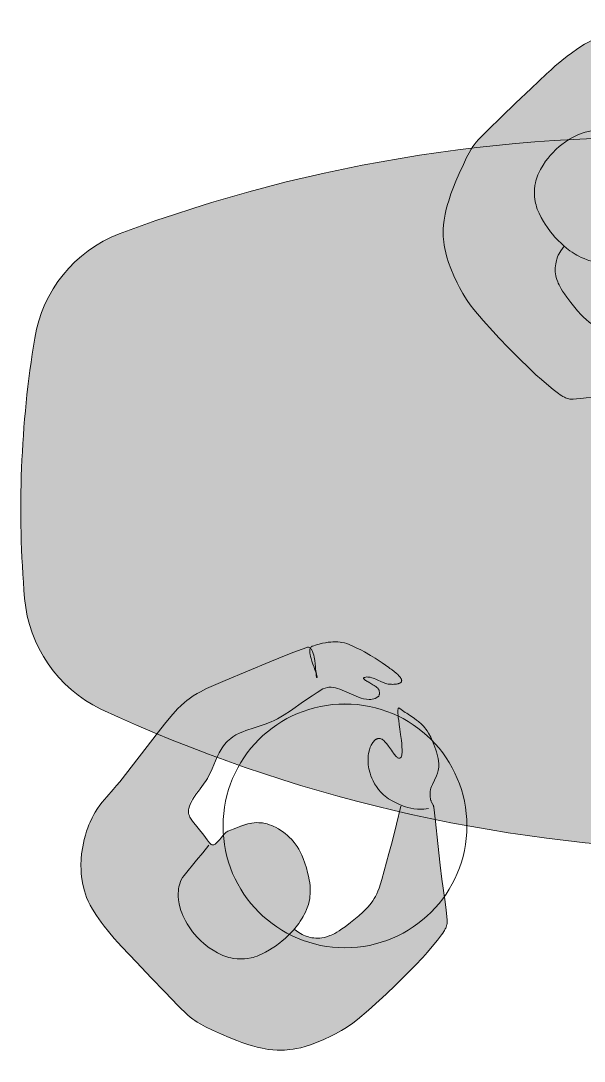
# Model space of a CAD drawing. Header units: millimetres. Extents: x 32078 to 83548, y -4690 to 56252.
# Drawn here: x 65090 to 65922, y 16678 to 18214 of the extents above; entities that cross this region are included whole.
import ezdxf

# ---------------------------------------------------------------- set-up
doc = ezdxf.new("R2010")
doc.units = ezdxf.units.MM
doc.header["$MEASUREMENT"] = 0
for name, color, linetype, lineweight in [('FURN-FREE', 1, 'Continuous', 0), ('PRES-FILL', 7, 'Continuous', 0), ('PRES-PEOP', 42, 'Continuous', 0)]:
    doc.layers.add(name, color=color, linetype=linetype, lineweight=lineweight)

# ---------------------------------------------------------------- blocks, each defined once
blk = doc.blocks.new('*U1351')
at = {"color": 0, "linetype": 'ByBlock', "lineweight": -2}
for points in [[(-142.2, 123.4), (-160.9, 93.7), (-190.5, 112.4), (-171.8, 142)], [(159.5, 81.4), (143.2, 112.3), (174.2, 128.6), (190.5, 97.7)], [(-27.7, -158.9), (7.3, -160.3), (5.9, -195.3), (-29.1, -193.9)]]:
    blk.add_wipeout(points, dxfattribs=at)
blk.add_wipeout([(176.4, 8.3), (176.5, 19.6), (175.8, 30.9), (174.5, 42.1), (172.5, 53.3), (169.7, 64.2), (166.3, 75), (162.2, 85.6), (157.5, 95.8), (152.1, 105.8), (146.1, 115.4), (139.5, 124.6), (132.4, 133.3), (124.7, 141.6), (116.5, 149.4), (107.9, 156.7), (98.8, 163.4), (89.3, 169.5), (79.4, 175.1), (69.2, 179.9), (58.7, 184.2), (48, 187.7), (37.1, 190.6), (26, 192.8), (14.8, 194.3), (3.5, 195.1), (-7.8, 195.2), (-19.1, 194.6), (-30.3, 193.2), (-41.5, 191.2), (-52.4, 188.5), (-63.2, 185.1), (-73.8, 181), (-84, 176.2), (-94, 170.9), (-103.6, 164.9), (-112.8, 158.3), (-121.5, 151.1), (-129.8, 143.5), (-137.6, 135.3), (-144.9, 126.6), (-151.6, 117.5), (-157.7, 108), (-163.3, 98.1), (-168.1, 87.9), (-172.4, 77.5), (-176, 66.7), (-178.8, 55.8), (-181, 44.7), (-182.5, 33.5), (-183.3, 22.2), (-183.4, 10.9), (-182.8, -0.4), (-181.5, -11.6), (-179.4, -22.7), (-176.7, -33.7), (-173.3, -44.5), (-169.2, -55), (-164.4, -65.3), (-159.1, -75.2), (-153.1, -84.8), (-146.5, -94), (-139.3, -102.8), (-131.7, -111.1), (-123.5, -118.9), (-114.8, -126.2), (-105.7, -132.9), (-96.2, -139), (-86.3, -144.5), (-76.1, -149.4), (-65.7, -153.7), (-54.9, -157.2), (-44, -160.1), (-32.9, -162.3), (-21.7, -163.8), (-10.4, -164.6), (0.9, -164.7), (12.2, -164.1), (23.4, -162.7), (34.5, -160.7), (45.5, -157.9), (56.3, -154.5), (66.8, -150.4), (77.1, -145.7), (87, -140.3), (96.6, -134.3), (105.8, -127.8), (114.6, -120.6), (122.9, -112.9), (130.7, -104.7), (138, -96.1), (144.7, -87), (150.8, -77.5), (156.3, -67.6), (161.2, -57.4), (165.4, -46.9), (169, -36.2), (171.9, -25.3), (174.1, -14.2)], dxfattribs=at)
blk.add_circle((-3.5, 15.3), 180, dxfattribs=at)
blk = doc.blocks.new('*U1354')
at = {"layer": 'PRES-FILL', "linetype": 'ByBlock', "lineweight": -2}
h = blk.add_hatch(color=0, dxfattribs=at)
edge = h.paths.add_edge_path(flags=16)
edge.add_spline(control_points=[(-87.1, -291.1), (-88.9, -288.5), (-89.4, -283.3), (-89.5, -277.4)], knot_values=[0, 0, 0, 0, 1, 1, 1, 1], degree=3, periodic=0)
edge.add_spline(control_points=[(-89.5, -277.4), (-94.1, -264.3), (-102.3, -248.1), (-95, -247.6), (-88, -247), (-89.7, -264.1), (-89.5, -277.4)], knot_values=[0, 0, 0, 0, 0.509531, 0.509531, 0.509531, 1, 1, 1, 1], degree=3, periodic=0)
edge.add_spline(control_points=[(-89.5, -277.4), (-87.5, -283), (-86.2, -288.1), (-87.1, -291.1)], knot_values=[0, 0, 0, 0, 1, 1, 1, 1], degree=3, periodic=0)
edge.add_spline(control_points=[(-87.1, -291.1), (-86, -292.7), (-84.3, -293.3), (-82, -292.6), (-63.6, -286.7), (-44.9, -280.7), (-26.4, -274.1), (-4, -266.1), (18.4, -258.1), (40.8, -249.8), (62.1, -241.9), (84, -234.3), (102, -220.3), (117.4, -208.3), (129.9, -193.2), (142.6, -178.6), (163, -155.2), (182.9, -131.3), (203.2, -107.9), (213.2, -96.5), (224.2, -86), (234.3, -74.7), (246.7, -60.8), (254.8, -44.4), (259.7, -25), (268.8, 10.8), (269.4, 46.9), (252.7, 77.9), (241.3, 99.1), (227.3, 117.8), (212, 135.7), (198.2, 151.6), (184.4, 167.6), (170.6, 183.5), (153.9, 202.7), (137.1, 221.9), (119.8, 240.6), (106.8, 254.7), (88.4, 262.4), (71.1, 271.5), (49.3, 282.9), (28.3, 292.7), (3.3, 297.3), (-21.5, 302), (-44.7, 298.6), (-68.4, 290.7), (-91.1, 283.2), (-111.9, 273.8), (-130.5, 259.8), (-157.5, 239.5), (-182.8, 217.5), (-207.6, 194.9), (-226.2, 177.9), (-244, 160), (-260.3, 140.7), (-265.4, 134.8), (-270.1, 127.5), (-269.8, 119.5), (-269, 91.5), (-265, 65.1), (-263.2, 38), (-261.2, 9.3), (-260.2, -19.6), (-257.9, -48.3), (-257.6, -51.7), (-255, -54.6), (-254.2, -58), (-253.4, -61.6), (-253.2, -65.2), (-253.5, -68.8), (-254.4, -82.4), (-267.6, -92.2), (-268.2, -106.7), (-269, -125.4), (-262.5, -142.7), (-255.6, -157.8), (-248.2, -173.7), (-230.6, -189), (-215.1, -195.9), (-194.6, -205.1), (-227.5, -119.8), (-210.4, -122.7), (-200.6, -124.4), (-194.9, -152.8), (-181.9, -153.3), (-179.8, -153.3), (-175.7, -153.3), (-175.6, -151), (-174.7, -121.2), (-175.9, -84.2), (-191.9, -63.8), (-196.2, -58.4), (-202.4, -54.5), (-209.7, -51.7)], knot_values=[0, 0, 0, 0, 0.004098, 0.004098, 0.004098, 0.036354, 0.036354, 0.036354, 0.07573, 0.07573, 0.07573, 0.113201, 0.113201, 0.113201, 0.145266, 0.145266, 0.145266, 0.196552, 0.196552, 0.196552, 0.221625, 0.221625, 0.221625, 0.252365, 0.252365, 0.252365, 0.309173, 0.309173, 0.309173, 0.348127, 0.348127, 0.348127, 0.382965, 0.382965, 0.382965, 0.425054, 0.425054, 0.425054, 0.456865, 0.456865, 0.456865, 0.496842, 0.496842, 0.496842, 0.536467, 0.536467, 0.536467, 0.574696, 0.574696, 0.574696, 0.630228, 0.630228, 0.630228, 0.671879, 0.671879, 0.671879, 0.684675, 0.684675, 0.684675, 0.729775, 0.729775, 0.729775, 0.777357, 0.777357, 0.777357, 0.783126, 0.783126, 0.783126, 0.789055, 0.789055, 0.789055, 0.811446, 0.811446, 0.811446, 0.840448, 0.840448, 0.840448, 0.871083, 0.871083, 0.871083, 0.911485, 0.911485, 0.911485, 0.934486, 0.934486, 0.934486, 0.938181, 0.938181, 0.938181, 0.987094, 0.987094, 0.987094, 1, 1, 1, 1], degree=3, periodic=0)
edge.add_line((-209.7, -51.7), (-194, 0))
edge.add_spline(control_points=[(-194, 0), (-187, 22.7), (-179.6, 45.3), (-171.5, 67.7), (-163, 91.4), (-139.6, 107.6), (-118.7, 121.9), (-107.4, 129.7), (-96.1, 136.5), (-80.5, 136.9), (-68.4, 137.2), (-58.5, 133.8), (-50.1, 127.2)], knot_values=[0, 0, 0, 0, 0.324205, 0.324205, 0.324205, 0.66843, 0.66843, 0.66843, 0.855113, 0.855113, 0.855113, 1, 1, 1, 1], degree=3, periodic=0)
edge.add_line((-50.1, 127.2), (-43.4, 121.9))
edge.add_spline(control_points=[(-43.4, 121.9), (-53, 112), (-61.7, 101.2), (-66.2, 86.4), (-72, 67.4), (-70.6, 51.9), (-65.8, 32.4), (-60.9, 12.4), (-52.4, -3.9), (-40.5, -16.6), (-29.8, -28), (-15.7, -35.9), (4.1, -37.8), (21.4, -39.5), (32.8, -32.6), (46, -27.7), (56.1, -23.9), (64, -4.3), (73.4, -9.4), (78.2, -11.9), (80, -18.4), (83, -23.2), (90.4, -35.2), (104.9, -43.5), (103.9, -59.9), (102.6, -82.9), (81.9, -92.8), (71.8, -109.6), (62.8, -124.7), (56.9, -143.1), (45.7, -155.8), (27.6, -176.6), (-8.7, -176.6), (-33.9, -189.3), (-57.3, -201), (-80, -218.6), (-102.9, -230.2), (-126.4, -242.2), (-170.3, -203.5), (-183.9, -215.1), (-185.4, -216.4), (-186.2, -221.3), (-185.7, -224), (-184, -232.5), (-161.6, -243.7), (-165.3, -244.4), (-170.3, -245.4), (-189.8, -234), (-202.1, -232.4), (-207, -231.8), (-219.2, -228.5), (-217.4, -233.8), (-214.3, -243.7), (-208.3, -250.8), (-201.7, -257.1), (-184.8, -273.2), (-168.6, -289.9), (-141.4, -295.4), (-121.8, -299.2), (-104.3, -296.7), (-90.1, -293.9), (-88.5, -293.6), (-87.5, -292.6), (-87.1, -291.1)], knot_values=[0, 0, 0, 0, 0.044568, 0.044568, 0.044568, 0.101682, 0.101682, 0.101682, 0.159954, 0.159954, 0.159954, 0.212108, 0.212108, 0.212108, 0.25772, 0.25772, 0.25772, 0.292514, 0.292514, 0.292514, 0.310285, 0.310285, 0.310285, 0.355053, 0.355053, 0.355053, 0.417583, 0.417583, 0.417583, 0.47369, 0.47369, 0.47369, 0.564976, 0.564976, 0.564976, 0.649839, 0.649839, 0.649839, 0.736981, 0.736981, 0.736981, 0.746599, 0.746599, 0.746599, 0.777051, 0.777051, 0.777051, 0.817948, 0.817948, 0.817948, 0.83422, 0.83422, 0.83422, 0.863911, 0.863911, 0.863911, 0.939425, 0.939425, 0.939425, 0.993629, 0.993629, 0.993629, 1, 1, 1, 1], degree=3, periodic=0)
at = {"layer": 'PRES-PEOP', "color": 0, "linetype": 'ByBlock', "lineweight": -2, "flags": 128}
for points in [[(-250.1, -46.7), (-246.5, -46.2), (-243, -45.9), (-239.8, -45.9), (-236.8, -46), (-234, -46.3), (-228.6, -47.1), (-224, -48.2), (-219.9, -49.4), (-216.4, -50.7), (-213.3, -51.9), (-207.9, -54.4), (-203.8, -56.5), (-197.9, -59.9), (-191.9, -63.8), (-189.4, -65.6), (-184.9, -69.7), (-180.9, -73.9), (-177.6, -78.3), (-174.8, -82.6), (-172.5, -86.9), (-170.5, -91.1), (-168.9, -95.1), (-167.6, -98.9), (-166.6, -102.5), (-165.2, -109.4), (-164.5, -115.4), (-164.4, -120.5), (-164.6, -125), (-165, -128.8), (-165.6, -132), (-167.2, -137.4), (-168.7, -141.2), (-170.1, -143.9), (-172.6, -147.7), (-175.6, -151), (-175.9, -151.3), (-176.2, -151.6), (-176.5, -151.8), (-176.9, -152), (-177.2, -152.1), (-177.8, -152.4), (-178.3, -152.6), (-178.8, -152.7), (-179.2, -152.8), (-179.9, -153), (-180.5, -153.1), (-180.9, -153.1), (-181.4, -153.2), (-181.7, -153.2), (-181.9, -153.3), (-183, -153.2), (-184, -153.1), (-184.9, -152.7), (-185.8, -152.3), (-186.7, -151.8), (-187.6, -151.2), (-189.2, -149.7), (-190.7, -148.1), (-192.1, -146.4), (-193.4, -144.7), (-195.7, -141.2), (-199.7, -134.9), (-201.1, -132.6), (-202.4, -130.6), (-203.4, -129.1), (-204.3, -127.8), (-205.1, -126.7), (-206.5, -125.2), (-207.5, -124.2), (-208.2, -123.6), (-209.3, -123), (-209.9, -122.8), (-210.4, -122.7), (-211.6, -122.8), (-212.6, -123.4), (-213.4, -124.3), (-214, -125.6), (-214.5, -127.1), (-214.8, -128.8), (-215.1, -130.7), (-215.3, -132.8), (-215.4, -134.9), (-215.4, -139.4), (-215.3, -144), (-215, -148.6), (-214.3, -157.7), (-213.5, -165.7), (-212.9, -172.5), (-212.4, -178.2), (-212, -182.7), (-211.8, -186.3), (-211.7, -189.1), (-211.8, -191.3), (-211.8, -192.9), (-212, -194.1), (-212.2, -195), (-212.6, -196.2), (-213.1, -196.6), (-213.5, -196.8), (-214.2, -196.6), (-215.1, -195.9), (-216.8, -194.4), (-218.7, -192.9), (-220.7, -191.4), (-222.7, -189.9), (-224.8, -188.4), (-228.9, -185.5), (-232.6, -182.7), (-236, -180.2), (-238.9, -177.8), (-241.4, -175.6), (-245.6, -171.6), (-248.6, -168.4), (-250.6, -165.9), (-252, -163.9), (-253.9, -160.9), (-255.6, -157.8), (-258.4, -151.3), (-260.7, -145.7), (-262.6, -140.7), (-264, -136.4), (-265.2, -132.7), (-266, -129.4), (-267.2, -123.6), (-267.9, -119.4), (-268.2, -116.2), (-268.4, -111.4), (-268.2, -106.7), (-267.9, -104.3), (-267.3, -102), (-266.7, -99.9), (-265.9, -98), (-264.3, -94.3), (-257.6, -81.6), (-256.1, -78.5), (-255.1, -76.1), (-254.5, -74.2), (-253.9, -71.5), (-253.6, -70.1), (-253.5, -68.8), (-253.4, -67.5), (-253.4, -66.3), (-253.4, -65.3), (-253.4, -64.4), (-253.5, -62.8), (-253.6, -61.6), (-253.7, -60.7), (-253.9, -59.3), (-254.2, -58), (-254.4, -57.4), (-254.6, -56.8), (-255, -55.7), (-256.8, -52.1), (-257.2, -51.1), (-257.5, -50.4), (-257.6, -49.9), (-257.8, -49.1), (-257.9, -48.7), (-257.9, -48.3), (-259.4, -26.7), (-261.2, 5.6), (-263.2, 38), (-264.8, 58.4), (-267.6, 89), (-268.9, 104.3), (-269.8, 119.5), (-269.8, 121), (-269.8, 122.3), (-269.6, 123.6), (-269.4, 124.7), (-269.1, 125.8), (-268.4, 127.8), (-267.7, 129.5), (-267, 131), (-266.3, 132.3), (-265, 134.5), (-263.9, 136.1), (-262.2, 138.4), (-260.3, 140.7), (-254, 148.3), (-248.5, 154.6), (-238.6, 165.1), (-231.1, 172.8), (-219.5, 183.9), (-207.6, 194.9), (-188.9, 211.8), (-174.7, 224.2), (-163.9, 233.3), (-147.5, 246.7), (-130.5, 259.8), (-123.3, 264.8), (-116.9, 268.9), (-111.2, 272.2), (-106.1, 274.9), (-97.1, 279.4), (-90.1, 282.5), (-79.4, 286.7), (-68.4, 290.7), (-59.5, 293.5), (-51.6, 295.6), (-44.7, 297.1), (-38.6, 298.1), (-33.3, 298.8), (-28.6, 299.2), (-20.5, 299.6), (-14.5, 299.5), (-10, 299.2), (-3.3, 298.5), (3.3, 297.3), (11.9, 295.3), (19.5, 293.2), (26, 291.1), (31.7, 289.1), (41.7, 285.3), (49.1, 282.1), (60.1, 277), (71.1, 271.5), (84.3, 264.8), (94, 259.7), (101, 255.6), (106.1, 252.3), (109.7, 249.7), (112.4, 247.6), (116.2, 244.2), (119.8, 240.6), (132.8, 226.5), (151.8, 205.1), (170.6, 183.5), (191.3, 159.6), (212, 135.7), (217.6, 128.9), (222.5, 122.9), (230.6, 112.3), (236.4, 104.1), (240.6, 97.7), (246.8, 88), (252.7, 77.9), (255.8, 71.9), (258.3, 66.2), (260.3, 60.7), (261.9, 55.5), (263.2, 50.5), (265.1, 41), (266.1, 32.6), (266.5, 25.2), (266.6, 18.7), (266.4, 13.1), (265.6, 3.2), (264.6, -4), (262.5, -14.7), (259.7, -25), (257.6, -31.5), (255.6, -37.3), (253.6, -42.3), (251.7, -46.6), (250, -50.3), (246.7, -56.8), (244, -61.5), (241.8, -64.9), (238.2, -69.9), (234.3, -74.7), (230.5, -79), (223.6, -86.3), (213.3, -97), (208.2, -102.4), (203.2, -107.9), (172.9, -143.2), (142.6, -178.6), (133.1, -189.6), (125.9, -197.7), (120.3, -203.7), (116, -208), (112.7, -211.2), (107.5, -215.8), (102, -220.3), (98.6, -222.9), (95.2, -225.2), (88.9, -229.1), (83.1, -232.3), (78, -234.9), (68.9, -239), (61.9, -241.9), (40.8, -249.8), (7.2, -262), (-26.4, -274.1), (-40.3, -279), (-61.2, -285.9), (-82, -292.6), (-83.3, -292.9), (-84.5, -292.8), (-85.5, -292.5), (-86.5, -292), (-87.3, -291.3), (-88, -290.4), (-88.7, -289.5), (-89.3, -288.4), (-89.8, -287.2), (-90.3, -286), (-91, -283.3), (-91.7, -280.6), (-92.1, -277.9), (-92.8, -272.6), (-93.2, -267.8), (-93.5, -263.6), (-93.6, -260.2), (-93.8, -257.4), (-93.9, -255.1), (-93.9, -253.3), (-94, -251.9), (-94.1, -250.8), (-94.1, -249.9), (-94.3, -248.7), (-94.4, -248), (-94.5, -247.7), (-94.7, -247.5), (-95, -247.6), (-95.2, -247.9), (-95.2, -248.5), (-95.2, -249.2), (-95.1, -250), (-94.9, -251), (-94.6, -252), (-94.3, -253.1), (-93.6, -255.5), (-92.9, -257.9), (-92.1, -260.4), (-91.3, -262.9), (-89.8, -267.7), (-88.6, -272.1), (-87.6, -275.9), (-87, -279.1), (-86.5, -281.8), (-86.3, -284), (-86.2, -285.8), (-86.3, -287.3), (-86.4, -288.5), (-86.6, -289.5), (-87.1, -291), (-87.6, -292), (-88.1, -292.6), (-89, -293.4), (-90.1, -293.9), (-92.7, -294.7), (-95.3, -295.4), (-97.9, -296), (-100.4, -296.6), (-105.4, -297.6), (-110, -298.2), (-114.1, -298.7), (-117.7, -298.9), (-120.8, -299), (-123.6, -298.9), (-128.3, -298.6), (-131.8, -298.1), (-134.3, -297.6), (-138, -296.7), (-141.4, -295.4), (-149.1, -291.7), (-155.9, -288.2), (-161.8, -285), (-166.8, -282), (-175.7, -276.4), (-182.3, -272), (-192, -264.8), (-201.7, -257.1), (-203.2, -255.9), (-204.8, -254.6), (-206.4, -253.3), (-209.4, -250.7), (-212, -248.3), (-214.2, -246.2), (-215.9, -244.3), (-217.2, -242.7), (-218.2, -241.4), (-218.8, -240.2), (-219.3, -239.2), (-219.5, -238.4), (-219.6, -237.7), (-219.7, -237.1), (-219.6, -236.7), (-219.4, -235.8), (-219.1, -235.3), (-218.8, -234.9), (-218.2, -234.3), (-217.4, -233.8), (-216.6, -233.4), (-215.7, -233.1), (-214.9, -232.8), (-214.2, -232.6), (-213.4, -232.5), (-212, -232.2), (-210.8, -232.1), (-209.7, -232.1), (-207.8, -232.1), (-206.3, -232.1), (-204.2, -232.3), (-202.1, -232.4), (-199.7, -232.8), (-197.5, -233.3), (-195.5, -234), (-193.6, -234.7), (-190, -236.4), (-183.7, -239.7), (-181.4, -240.9), (-179.4, -241.9), (-177.6, -242.7), (-176, -243.3), (-173.3, -244.1), (-171.3, -244.5), (-169.8, -244.7), (-168.7, -244.8), (-167, -244.7), (-165.3, -244.4), (-164.6, -244.2), (-164.1, -243.9), (-163.7, -243.6), (-163.6, -243.3), (-163.6, -243), (-163.7, -242.6), (-163.9, -242.3), (-164.2, -241.9), (-164.6, -241.5), (-165, -241.1), (-165.5, -240.7), (-166.5, -239.8), (-167.7, -239), (-168.9, -238.2), (-170.1, -237.4), (-172.6, -235.9), (-177, -233), (-178.7, -231.8), (-180, -230.8), (-181.1, -230), (-182, -229.2), (-182.7, -228.6), (-183.8, -227.4), (-184.5, -226.5), (-185, -225.9), (-185.4, -224.9), (-185.6, -224.5), (-185.7, -224), (-185.7, -223.5), (-185.8, -223), (-185.8, -222.5), (-185.9, -221.5), (-186, -220.6), (-186, -219.8), (-185.9, -219.1), (-185.8, -218.5), (-185.7, -218), (-185.6, -217.6), (-185.5, -217.2), (-185.4, -216.9), (-185.1, -216.3), (-184.9, -216), (-184.7, -215.7), (-184.3, -215.4), (-183.9, -215.1), (-181.6, -213.7), (-179.3, -212.7), (-177.1, -212), (-174.8, -211.6), (-172.7, -211.4), (-170.5, -211.4), (-166.3, -211.9), (-162.3, -212.8), (-158.5, -214), (-155, -215.4), (-127.9, -228.6), (-124.6, -229.9), (-121.7, -230.8), (-119.3, -231.5), (-115, -232.2), (-111.9, -232.4), (-109.6, -232.2), (-106.2, -231.5), (-102.9, -230.2), (-94.2, -225.5), (-86.7, -221.1), (-73.5, -212.9), (-53.8, -200.5), (-43.9, -194.6), (-33.9, -189.3), (-29, -187.1), (-24.4, -185.2), (-15.2, -182.3), (1.3, -177.9), (13.7, -174.4), (18.2, -172.9), (22.1, -171.5), (28.6, -168.6), (33.3, -166), (36.6, -163.8), (41.4, -160.1), (43.6, -158.1), (45.7, -155.8), (47.9, -153.2), (49.9, -150.7), (51.6, -148.3), (54.5, -143.6), (56.8, -139.4), (60.6, -131.9), (66, -120.5), (68.8, -115), (71.8, -109.6), (73.8, -106.5), (75.8, -103.6), (80, -98.1), (87.8, -88.6), (90.7, -85.1), (93.1, -82), (95.2, -79.2), (96.8, -76.8), (99.4, -72.6), (101.1, -69.5), (102.1, -67.1), (103.3, -63.5), (103.7, -61.7), (103.9, -59.9), (104, -58.8), (103.9, -56.6), (103.6, -54.6), (103, -52.6), (102.3, -50.8), (101.5, -49.1), (100.7, -47.5), (98.8, -44.4), (83, -23.2), (78.3, -15.8), (77.2, -14), (76.3, -12.7), (75.6, -11.8), (74.5, -10.5), (73.4, -9.4), (72.7, -8.8), (72, -8.4), (71.4, -8.1), (70.7, -8), (70.1, -8), (69.5, -8.1), (68.8, -8.2), (68.2, -8.5), (67, -9.1), (65.9, -9.9), (64.8, -10.8), (63.7, -11.8), (62.7, -12.8), (60.7, -14.8), (57.2, -18.6), (54.5, -21.5), (52.4, -23.5), (50.9, -24.8), (49.7, -25.7), (48.8, -26.3), (47.4, -27.1), (46, -27.7), (35.6, -31.4), (27.7, -33.9), (21.7, -35.6), (17.3, -36.6), (13.9, -37.2), (11.5, -37.5), (7.8, -37.8), (4.1, -37.8), (1.2, -37.6), (-1.6, -37.3), (-4.1, -36.9), (-6.5, -36.4), (-10.9, -35.2), (-14.7, -33.9), (-18, -32.5), (-20.9, -31.1), (-23.4, -29.7), (-27.7, -27), (-31, -24.7), (-33.4, -22.9), (-36.9, -19.9), (-40.5, -16.6), (-43.3, -13.7), (-45.7, -11.1), (-47.8, -8.5), (-49.6, -6.1), (-51.2, -3.9), (-53.8, 0.4), (-55.9, 4.2), (-57.5, 7.5), (-60, 13.5), (-61.6, 18.1), (-63.8, 25.1), (-65.8, 32.4), (-67.4, 39.1), (-68.6, 45), (-69.3, 50.3), (-69.8, 54.9), (-70, 59), (-70, 62.5), (-70, 65.6), (-69.6, 70.9), (-69.1, 74.9), (-68.6, 77.8), (-67.5, 82.1), (-66.2, 86.4), (-65.3, 88.9), (-63.3, 93.6), (-61.4, 97.5), (-59.5, 100.9), (-57.8, 103.8), (-56.2, 106.3), (-53.1, 110.6), (-50.6, 113.8), (-46.6, 118.5), (-42.3, 123.1), (-39.5, 125.9), (-34.1, 130.9), (-29.4, 135), (-25.2, 138.3), (-21.5, 141), (-14.8, 145.5), (-9.6, 148.5), (-5.7, 150.7), (0.4, 153.8), (6.7, 156.6), (10, 158), (13.2, 159.1), (16.3, 159.9), (19.2, 160.6), (22, 161.2), (27.2, 161.9), (31.9, 162.1), (36, 162.1), (39.5, 162), (42.6, 161.6), (48, 160.8), (52, 159.8), (54.9, 159), (59.2, 157.4), (63.4, 155.6), (67.4, 153.5), (71.1, 151.4), (77.6, 147.3), (83.1, 143.3), (87.6, 139.5), (91.4, 136), (94.6, 132.8), (100, 126.9), (103.7, 122.1), (106.4, 118.4), (110.3, 112.5), (113.9, 106.4), (116.2, 102.1), (118.1, 97.9), (119.7, 93.8), (121, 89.9), (122.1, 86.2), (123, 82.8), (124.3, 76.2), (124.9, 70.4), (125.1, 65.4), (125, 61.1), (124.6, 57.4), (124.1, 54.2), (123.5, 51.5), (122.1, 47), (120.8, 43.7), (119.6, 41.3), (117.5, 38), (115, 34.8), (95.8, 13.3), (86, 2.7), (76.2, -7.9)], [(-209.7, -51.7), (-201.8, -25.9), (-194, 0), (-188.7, 17), (-180.4, 42.4), (-176.1, 55), (-171.5, 67.7), (-169.8, 72), (-167.8, 75.9), (-165.8, 79.4), (-163.8, 82.6), (-161.7, 85.5), (-157.5, 90.7), (-153.4, 95), (-149.7, 98.6), (-146.2, 101.7), (-139.8, 106.9), (-134.7, 110.7), (-126.9, 116.3), (-118.7, 121.9), (-114, 125), (-109.9, 127.5), (-106.3, 129.4), (-103.1, 131), (-100.3, 132.3), (-97.8, 133.3), (-95.7, 134), (-91.9, 135.2), (-89.1, 135.9), (-86.9, 136.3), (-83.7, 136.7), (-80.5, 136.9), (-78.6, 136.9), (-76.8, 136.8), (-75, 136.7), (-71.8, 136.3), (-68.9, 135.7), (-66.3, 135.1), (-64.1, 134.4), (-62.2, 133.8), (-59, 132.5), (-56.6, 131.3), (-54.9, 130.4), (-52.5, 128.9), (-50.1, 127.2), (-46.8, 124.6), (-43.4, 121.9)]]:
    blk.add_lwpolyline(points, dxfattribs=at)
blk = doc.blocks.new('*U1355')
at = {"layer": 'PRES-FILL', "linetype": 'ByBlock', "lineweight": -2}
h = blk.add_hatch(color=0, dxfattribs=at)
edge = h.paths.add_edge_path(flags=16)
edge.add_spline(control_points=[(-87.1, -291.1), (-88.9, -288.5), (-89.4, -283.3), (-89.5, -277.4)], knot_values=[0, 0, 0, 0, 1, 1, 1, 1], degree=3, periodic=0)
edge.add_spline(control_points=[(-89.5, -277.4), (-94.1, -264.3), (-102.3, -248.1), (-95, -247.6), (-88, -247), (-89.7, -264.1), (-89.5, -277.4)], knot_values=[0, 0, 0, 0, 0.509531, 0.509531, 0.509531, 1, 1, 1, 1], degree=3, periodic=0)
edge.add_spline(control_points=[(-89.5, -277.4), (-87.5, -283), (-86.2, -288.1), (-87.1, -291.1)], knot_values=[0, 0, 0, 0, 1, 1, 1, 1], degree=3, periodic=0)
edge.add_spline(control_points=[(-87.1, -291.1), (-86, -292.7), (-84.3, -293.3), (-82, -292.6), (-63.6, -286.7), (-44.9, -280.7), (-26.4, -274.1), (-4, -266.1), (18.4, -258.1), (40.8, -249.8), (62.1, -241.9), (84, -234.3), (102, -220.3), (117.4, -208.3), (129.9, -193.2), (142.6, -178.6), (163, -155.2), (182.9, -131.3), (203.2, -107.9), (213.2, -96.5), (224.2, -86), (234.3, -74.7), (246.7, -60.8), (254.8, -44.4), (259.7, -25), (268.8, 10.8), (269.4, 46.9), (252.7, 77.9), (241.3, 99.1), (227.3, 117.8), (212, 135.7), (198.2, 151.6), (184.4, 167.6), (170.6, 183.5), (153.9, 202.7), (137.1, 221.9), (119.8, 240.6), (106.8, 254.7), (88.4, 262.4), (71.1, 271.5), (49.3, 282.9), (28.3, 292.7), (3.3, 297.3), (-21.5, 302), (-44.7, 298.6), (-68.4, 290.7), (-91.1, 283.2), (-111.9, 273.8), (-130.5, 259.8), (-157.5, 239.5), (-182.8, 217.5), (-207.6, 194.9), (-226.2, 177.9), (-244, 160), (-260.3, 140.7), (-265.4, 134.8), (-270.1, 127.5), (-269.8, 119.5), (-269, 91.5), (-265, 65.1), (-263.2, 38), (-261.2, 9.3), (-260.2, -19.6), (-257.9, -48.3), (-257.6, -51.7), (-255, -54.6), (-254.2, -58), (-253.4, -61.6), (-253.2, -65.2), (-253.5, -68.8), (-254.4, -82.4), (-267.6, -92.2), (-268.2, -106.7), (-269, -125.4), (-262.5, -142.7), (-255.6, -157.8), (-248.2, -173.7), (-230.6, -189), (-215.1, -195.9), (-194.6, -205.1), (-227.5, -119.8), (-210.4, -122.7), (-200.6, -124.4), (-194.9, -152.8), (-181.9, -153.3), (-179.8, -153.3), (-175.7, -153.3), (-175.6, -151), (-174.7, -121.2), (-175.9, -84.2), (-191.9, -63.8), (-196.2, -58.4), (-202.4, -54.5), (-209.7, -51.7)], knot_values=[0, 0, 0, 0, 0.004098, 0.004098, 0.004098, 0.036354, 0.036354, 0.036354, 0.07573, 0.07573, 0.07573, 0.113201, 0.113201, 0.113201, 0.145266, 0.145266, 0.145266, 0.196552, 0.196552, 0.196552, 0.221625, 0.221625, 0.221625, 0.252365, 0.252365, 0.252365, 0.309173, 0.309173, 0.309173, 0.348127, 0.348127, 0.348127, 0.382965, 0.382965, 0.382965, 0.425054, 0.425054, 0.425054, 0.456865, 0.456865, 0.456865, 0.496842, 0.496842, 0.496842, 0.536467, 0.536467, 0.536467, 0.574696, 0.574696, 0.574696, 0.630228, 0.630228, 0.630228, 0.671879, 0.671879, 0.671879, 0.684675, 0.684675, 0.684675, 0.729775, 0.729775, 0.729775, 0.777357, 0.777357, 0.777357, 0.783126, 0.783126, 0.783126, 0.789055, 0.789055, 0.789055, 0.811446, 0.811446, 0.811446, 0.840448, 0.840448, 0.840448, 0.871083, 0.871083, 0.871083, 0.911485, 0.911485, 0.911485, 0.934486, 0.934486, 0.934486, 0.938181, 0.938181, 0.938181, 0.987094, 0.987094, 0.987094, 1, 1, 1, 1], degree=3, periodic=0)
edge.add_line((-209.7, -51.7), (-194, 0))
edge.add_spline(control_points=[(-194, 0), (-187, 22.7), (-179.6, 45.3), (-171.5, 67.7), (-163, 91.4), (-139.6, 107.6), (-118.7, 121.9), (-107.4, 129.7), (-96.1, 136.5), (-80.5, 136.9), (-68.4, 137.2), (-58.5, 133.8), (-50.1, 127.2)], knot_values=[0, 0, 0, 0, 0.324205, 0.324205, 0.324205, 0.66843, 0.66843, 0.66843, 0.855113, 0.855113, 0.855113, 1, 1, 1, 1], degree=3, periodic=0)
edge.add_line((-50.1, 127.2), (-43.4, 121.9))
edge.add_spline(control_points=[(-43.4, 121.9), (-53, 112), (-61.7, 101.2), (-66.2, 86.4), (-72, 67.4), (-70.6, 51.9), (-65.8, 32.4), (-60.9, 12.4), (-52.4, -3.9), (-40.5, -16.6), (-29.8, -28), (-15.7, -35.9), (4.1, -37.8), (21.4, -39.5), (32.8, -32.6), (46, -27.7), (56.1, -23.9), (64, -4.3), (73.4, -9.4), (78.2, -11.9), (80, -18.4), (83, -23.2), (90.4, -35.2), (104.9, -43.5), (103.9, -59.9), (102.6, -82.9), (81.9, -92.8), (71.8, -109.6), (62.8, -124.7), (56.9, -143.1), (45.7, -155.8), (27.6, -176.6), (-8.7, -176.6), (-33.9, -189.3), (-57.3, -201), (-80, -218.6), (-102.9, -230.2), (-126.4, -242.2), (-170.3, -203.5), (-183.9, -215.1), (-185.4, -216.4), (-186.2, -221.3), (-185.7, -224), (-184, -232.5), (-161.6, -243.7), (-165.3, -244.4), (-170.3, -245.4), (-189.8, -234), (-202.1, -232.4), (-207, -231.8), (-219.2, -228.5), (-217.4, -233.8), (-214.3, -243.7), (-208.3, -250.8), (-201.7, -257.1), (-184.8, -273.2), (-168.6, -289.9), (-141.4, -295.4), (-121.8, -299.2), (-104.3, -296.7), (-90.1, -293.9), (-88.5, -293.6), (-87.5, -292.6), (-87.1, -291.1)], knot_values=[0, 0, 0, 0, 0.044568, 0.044568, 0.044568, 0.101682, 0.101682, 0.101682, 0.159954, 0.159954, 0.159954, 0.212108, 0.212108, 0.212108, 0.25772, 0.25772, 0.25772, 0.292514, 0.292514, 0.292514, 0.310285, 0.310285, 0.310285, 0.355053, 0.355053, 0.355053, 0.417583, 0.417583, 0.417583, 0.47369, 0.47369, 0.47369, 0.564976, 0.564976, 0.564976, 0.649839, 0.649839, 0.649839, 0.736981, 0.736981, 0.736981, 0.746599, 0.746599, 0.746599, 0.777051, 0.777051, 0.777051, 0.817948, 0.817948, 0.817948, 0.83422, 0.83422, 0.83422, 0.863911, 0.863911, 0.863911, 0.939425, 0.939425, 0.939425, 0.993629, 0.993629, 0.993629, 1, 1, 1, 1], degree=3, periodic=0)
at = {"layer": 'PRES-PEOP', "color": 0, "linetype": 'ByBlock', "lineweight": -2, "flags": 128}
for points in [[(-250.1, -46.7), (-246.5, -46.2), (-243, -45.9), (-239.8, -45.9), (-236.8, -46), (-234, -46.3), (-228.6, -47.1), (-224, -48.2), (-219.9, -49.4), (-216.4, -50.7), (-213.3, -51.9), (-207.9, -54.4), (-203.8, -56.5), (-197.9, -59.9), (-191.9, -63.8), (-189.4, -65.6), (-184.9, -69.7), (-180.9, -73.9), (-177.6, -78.3), (-174.8, -82.6), (-172.5, -86.9), (-170.5, -91.1), (-168.9, -95.1), (-167.6, -98.9), (-166.6, -102.5), (-165.2, -109.4), (-164.5, -115.4), (-164.4, -120.5), (-164.6, -125), (-165, -128.8), (-165.6, -132), (-167.2, -137.4), (-168.7, -141.2), (-170.1, -143.9), (-172.6, -147.7), (-175.6, -151), (-175.9, -151.3), (-176.2, -151.6), (-176.5, -151.8), (-176.9, -152), (-177.2, -152.1), (-177.8, -152.4), (-178.3, -152.6), (-178.8, -152.7), (-179.2, -152.8), (-179.9, -153), (-180.5, -153.1), (-180.9, -153.1), (-181.4, -153.2), (-181.7, -153.2), (-181.9, -153.3), (-183, -153.2), (-184, -153.1), (-184.9, -152.7), (-185.8, -152.3), (-186.7, -151.8), (-187.6, -151.2), (-189.2, -149.7), (-190.7, -148.1), (-192.1, -146.4), (-193.4, -144.7), (-195.7, -141.2), (-199.7, -134.9), (-201.1, -132.6), (-202.4, -130.6), (-203.4, -129.1), (-204.3, -127.8), (-205.1, -126.7), (-206.5, -125.2), (-207.5, -124.2), (-208.2, -123.6), (-209.3, -123), (-209.9, -122.8), (-210.4, -122.7), (-211.6, -122.8), (-212.6, -123.4), (-213.4, -124.3), (-214, -125.6), (-214.5, -127.1), (-214.8, -128.8), (-215.1, -130.7), (-215.3, -132.8), (-215.4, -134.9), (-215.4, -139.4), (-215.3, -144), (-215, -148.6), (-214.3, -157.7), (-213.5, -165.7), (-212.9, -172.5), (-212.4, -178.2), (-212, -182.7), (-211.8, -186.3), (-211.7, -189.1), (-211.8, -191.3), (-211.8, -192.9), (-212, -194.1), (-212.2, -195), (-212.6, -196.2), (-213.1, -196.6), (-213.5, -196.8), (-214.2, -196.6), (-215.1, -195.9), (-216.8, -194.4), (-218.7, -192.9), (-220.7, -191.4), (-222.7, -189.9), (-224.8, -188.4), (-228.9, -185.5), (-232.6, -182.7), (-236, -180.2), (-238.9, -177.8), (-241.4, -175.6), (-245.6, -171.6), (-248.6, -168.4), (-250.6, -165.9), (-252, -163.9), (-253.9, -160.9), (-255.6, -157.8), (-258.4, -151.3), (-260.7, -145.7), (-262.6, -140.7), (-264, -136.4), (-265.2, -132.7), (-266, -129.4), (-267.2, -123.6), (-267.9, -119.4), (-268.2, -116.2), (-268.4, -111.4), (-268.2, -106.7), (-267.9, -104.3), (-267.3, -102), (-266.7, -99.9), (-265.9, -98), (-264.3, -94.3), (-257.6, -81.6), (-256.1, -78.5), (-255.1, -76.1), (-254.5, -74.2), (-253.9, -71.5), (-253.6, -70.1), (-253.5, -68.8), (-253.4, -67.5), (-253.4, -66.3), (-253.4, -65.3), (-253.4, -64.4), (-253.5, -62.8), (-253.6, -61.6), (-253.7, -60.7), (-253.9, -59.3), (-254.2, -58), (-254.4, -57.4), (-254.6, -56.8), (-255, -55.7), (-256.8, -52.1), (-257.2, -51.1), (-257.5, -50.4), (-257.6, -49.9), (-257.8, -49.1), (-257.9, -48.7), (-257.9, -48.3), (-259.4, -26.7), (-261.2, 5.6), (-263.2, 38), (-264.8, 58.4), (-267.6, 89), (-268.9, 104.3), (-269.8, 119.5), (-269.8, 121), (-269.8, 122.3), (-269.6, 123.6), (-269.4, 124.7), (-269.1, 125.8), (-268.4, 127.8), (-267.7, 129.5), (-267, 131), (-266.3, 132.3), (-265, 134.5), (-263.9, 136.1), (-262.2, 138.4), (-260.3, 140.7), (-254, 148.3), (-248.5, 154.6), (-238.6, 165.1), (-231.1, 172.8), (-219.5, 183.9), (-207.6, 194.9), (-188.9, 211.8), (-174.7, 224.2), (-163.9, 233.3), (-147.5, 246.7), (-130.5, 259.8), (-123.3, 264.8), (-116.9, 268.9), (-111.2, 272.2), (-106.1, 274.9), (-97.1, 279.4), (-90.1, 282.5), (-79.4, 286.7), (-68.4, 290.7), (-59.5, 293.5), (-51.6, 295.6), (-44.7, 297.1), (-38.6, 298.1), (-33.3, 298.8), (-28.6, 299.2), (-20.5, 299.6), (-14.5, 299.5), (-10, 299.2), (-3.3, 298.5), (3.3, 297.3), (11.9, 295.3), (19.5, 293.2), (26, 291.1), (31.7, 289.1), (41.7, 285.3), (49.1, 282.1), (60.1, 277), (71.1, 271.5), (84.3, 264.8), (94, 259.7), (101, 255.6), (106.1, 252.3), (109.7, 249.7), (112.4, 247.6), (116.2, 244.2), (119.8, 240.6), (132.8, 226.5), (151.8, 205.1), (170.6, 183.5), (191.3, 159.6), (212, 135.7), (217.6, 128.9), (222.5, 122.9), (230.6, 112.3), (236.4, 104.1), (240.6, 97.7), (246.8, 88), (252.7, 77.9), (255.8, 71.9), (258.3, 66.2), (260.3, 60.7), (261.9, 55.5), (263.2, 50.5), (265.1, 41), (266.1, 32.6), (266.5, 25.2), (266.6, 18.7), (266.4, 13.1), (265.6, 3.2), (264.6, -4), (262.5, -14.7), (259.7, -25), (257.6, -31.5), (255.6, -37.3), (253.6, -42.3), (251.7, -46.6), (250, -50.3), (246.7, -56.8), (244, -61.5), (241.8, -64.9), (238.2, -69.9), (234.3, -74.7), (230.5, -79), (223.6, -86.3), (213.3, -97), (208.2, -102.4), (203.2, -107.9), (172.9, -143.2), (142.6, -178.6), (133.1, -189.6), (125.9, -197.7), (120.3, -203.7), (116, -208), (112.7, -211.2), (107.5, -215.8), (102, -220.3), (98.6, -222.9), (95.2, -225.2), (88.9, -229.1), (83.1, -232.3), (78, -234.9), (68.9, -239), (61.9, -241.9), (40.8, -249.8), (7.2, -262), (-26.4, -274.1), (-40.3, -279), (-61.2, -285.9), (-82, -292.6), (-83.3, -292.9), (-84.5, -292.8), (-85.5, -292.5), (-86.5, -292), (-87.3, -291.3), (-88, -290.4), (-88.7, -289.5), (-89.3, -288.4), (-89.8, -287.2), (-90.3, -286), (-91, -283.3), (-91.7, -280.6), (-92.1, -277.9), (-92.8, -272.6), (-93.2, -267.8), (-93.5, -263.6), (-93.6, -260.2), (-93.8, -257.4), (-93.9, -255.1), (-93.9, -253.3), (-94, -251.9), (-94.1, -250.8), (-94.1, -249.9), (-94.3, -248.7), (-94.4, -248), (-94.5, -247.7), (-94.7, -247.5), (-95, -247.6), (-95.2, -247.9), (-95.2, -248.5), (-95.2, -249.2), (-95.1, -250), (-94.9, -251), (-94.6, -252), (-94.3, -253.1), (-93.6, -255.5), (-92.9, -257.9), (-92.1, -260.4), (-91.3, -262.9), (-89.8, -267.7), (-88.6, -272.1), (-87.6, -275.9), (-87, -279.1), (-86.5, -281.8), (-86.3, -284), (-86.2, -285.8), (-86.3, -287.3), (-86.4, -288.5), (-86.6, -289.5), (-87.1, -291), (-87.6, -292), (-88.1, -292.6), (-89, -293.4), (-90.1, -293.9), (-92.7, -294.7), (-95.3, -295.4), (-97.9, -296), (-100.4, -296.6), (-105.4, -297.6), (-110, -298.2), (-114.1, -298.7), (-117.7, -298.9), (-120.8, -299), (-123.6, -298.9), (-128.3, -298.6), (-131.8, -298.1), (-134.3, -297.6), (-138, -296.7), (-141.4, -295.4), (-149.1, -291.7), (-155.9, -288.2), (-161.8, -285), (-166.8, -282), (-175.7, -276.4), (-182.3, -272), (-192, -264.8), (-201.7, -257.1), (-203.2, -255.9), (-204.8, -254.6), (-206.4, -253.3), (-209.4, -250.7), (-212, -248.3), (-214.2, -246.2), (-215.9, -244.3), (-217.2, -242.7), (-218.2, -241.4), (-218.8, -240.2), (-219.3, -239.2), (-219.5, -238.4), (-219.6, -237.7), (-219.7, -237.1), (-219.6, -236.7), (-219.4, -235.8), (-219.1, -235.3), (-218.8, -234.9), (-218.2, -234.3), (-217.4, -233.8), (-216.6, -233.4), (-215.7, -233.1), (-214.9, -232.8), (-214.2, -232.6), (-213.4, -232.5), (-212, -232.2), (-210.8, -232.1), (-209.7, -232.1), (-207.8, -232.1), (-206.3, -232.1), (-204.2, -232.3), (-202.1, -232.4), (-199.7, -232.8), (-197.5, -233.3), (-195.5, -234), (-193.6, -234.7), (-190, -236.4), (-183.7, -239.7), (-181.4, -240.9), (-179.4, -241.9), (-177.6, -242.7), (-176, -243.3), (-173.3, -244.1), (-171.3, -244.5), (-169.8, -244.7), (-168.7, -244.8), (-167, -244.7), (-165.3, -244.4), (-164.6, -244.2), (-164.1, -243.9), (-163.7, -243.6), (-163.6, -243.3), (-163.6, -243), (-163.7, -242.6), (-163.9, -242.3), (-164.2, -241.9), (-164.6, -241.5), (-165, -241.1), (-165.5, -240.7), (-166.5, -239.8), (-167.7, -239), (-168.9, -238.2), (-170.1, -237.4), (-172.6, -235.9), (-177, -233), (-178.7, -231.8), (-180, -230.8), (-181.1, -230), (-182, -229.2), (-182.7, -228.6), (-183.8, -227.4), (-184.5, -226.5), (-185, -225.9), (-185.4, -224.9), (-185.6, -224.5), (-185.7, -224), (-185.7, -223.5), (-185.8, -223), (-185.8, -222.5), (-185.9, -221.5), (-186, -220.6), (-186, -219.8), (-185.9, -219.1), (-185.8, -218.5), (-185.7, -218), (-185.6, -217.6), (-185.5, -217.2), (-185.4, -216.9), (-185.1, -216.3), (-184.9, -216), (-184.7, -215.7), (-184.3, -215.4), (-183.9, -215.1), (-181.6, -213.7), (-179.3, -212.7), (-177.1, -212), (-174.8, -211.6), (-172.7, -211.4), (-170.5, -211.4), (-166.3, -211.9), (-162.3, -212.8), (-158.5, -214), (-155, -215.4), (-127.9, -228.6), (-124.6, -229.9), (-121.7, -230.8), (-119.3, -231.5), (-115, -232.2), (-111.9, -232.4), (-109.6, -232.2), (-106.2, -231.5), (-102.9, -230.2), (-94.2, -225.5), (-86.7, -221.1), (-73.5, -212.9), (-53.8, -200.5), (-43.9, -194.6), (-33.9, -189.3), (-29, -187.1), (-24.4, -185.2), (-15.2, -182.3), (1.3, -177.9), (13.7, -174.4), (18.2, -172.9), (22.1, -171.5), (28.6, -168.6), (33.3, -166), (36.6, -163.8), (41.4, -160.1), (43.6, -158.1), (45.7, -155.8), (47.9, -153.2), (49.9, -150.7), (51.6, -148.3), (54.5, -143.6), (56.8, -139.4), (60.6, -131.9), (66, -120.5), (68.8, -115), (71.8, -109.6), (73.8, -106.5), (75.8, -103.6), (80, -98.1), (87.8, -88.6), (90.7, -85.1), (93.1, -82), (95.2, -79.2), (96.8, -76.8), (99.4, -72.6), (101.1, -69.5), (102.1, -67.1), (103.3, -63.5), (103.7, -61.7), (103.9, -59.9), (104, -58.8), (103.9, -56.6), (103.6, -54.6), (103, -52.6), (102.3, -50.8), (101.5, -49.1), (100.7, -47.5), (98.8, -44.4), (83, -23.2), (78.3, -15.8), (77.2, -14), (76.3, -12.7), (75.6, -11.8), (74.5, -10.5), (73.4, -9.4), (72.7, -8.8), (72, -8.4), (71.4, -8.1), (70.7, -8), (70.1, -8), (69.5, -8.1), (68.8, -8.2), (68.2, -8.5), (67, -9.1), (65.9, -9.9), (64.8, -10.8), (63.7, -11.8), (62.7, -12.8), (60.7, -14.8), (57.2, -18.6), (54.5, -21.5), (52.4, -23.5), (50.9, -24.8), (49.7, -25.7), (48.8, -26.3), (47.4, -27.1), (46, -27.7), (35.6, -31.4), (27.7, -33.9), (21.7, -35.6), (17.3, -36.6), (13.9, -37.2), (11.5, -37.5), (7.8, -37.8), (4.1, -37.8), (1.2, -37.6), (-1.6, -37.3), (-4.1, -36.9), (-6.5, -36.4), (-10.9, -35.2), (-14.7, -33.9), (-18, -32.5), (-20.9, -31.1), (-23.4, -29.7), (-27.7, -27), (-31, -24.7), (-33.4, -22.9), (-36.9, -19.9), (-40.5, -16.6), (-43.3, -13.7), (-45.7, -11.1), (-47.8, -8.5), (-49.6, -6.1), (-51.2, -3.9), (-53.8, 0.4), (-55.9, 4.2), (-57.5, 7.5), (-60, 13.5), (-61.6, 18.1), (-63.8, 25.1), (-65.8, 32.4), (-67.4, 39.1), (-68.6, 45), (-69.3, 50.3), (-69.8, 54.9), (-70, 59), (-70, 62.5), (-70, 65.6), (-69.6, 70.9), (-69.1, 74.9), (-68.6, 77.8), (-67.5, 82.1), (-66.2, 86.4), (-65.3, 88.9), (-63.3, 93.6), (-61.4, 97.5), (-59.5, 100.9), (-57.8, 103.8), (-56.2, 106.3), (-53.1, 110.6), (-50.6, 113.8), (-46.6, 118.5), (-42.3, 123.1), (-39.5, 125.9), (-34.1, 130.9), (-29.4, 135), (-25.2, 138.3), (-21.5, 141), (-14.8, 145.5), (-9.6, 148.5), (-5.7, 150.7), (0.4, 153.8), (6.7, 156.6), (10, 158), (13.2, 159.1), (16.3, 159.9), (19.2, 160.6), (22, 161.2), (27.2, 161.9), (31.9, 162.1), (36, 162.1), (39.5, 162), (42.6, 161.6), (48, 160.8), (52, 159.8), (54.9, 159), (59.2, 157.4), (63.4, 155.6), (67.4, 153.5), (71.1, 151.4), (77.6, 147.3), (83.1, 143.3), (87.6, 139.5), (91.4, 136), (94.6, 132.8), (100, 126.9), (103.7, 122.1), (106.4, 118.4), (110.3, 112.5), (113.9, 106.4), (116.2, 102.1), (118.1, 97.9), (119.7, 93.8), (121, 89.9), (122.1, 86.2), (123, 82.8), (124.3, 76.2), (124.9, 70.4), (125.1, 65.4), (125, 61.1), (124.6, 57.4), (124.1, 54.2), (123.5, 51.5), (122.1, 47), (120.8, 43.7), (119.6, 41.3), (117.5, 38), (115, 34.8), (95.8, 13.3), (86, 2.7), (76.2, -7.9)], [(-209.7, -51.7), (-201.8, -25.9), (-194, 0), (-188.7, 17), (-180.4, 42.4), (-176.1, 55), (-171.5, 67.7), (-169.8, 72), (-167.8, 75.9), (-165.8, 79.4), (-163.8, 82.6), (-161.7, 85.5), (-157.5, 90.7), (-153.4, 95), (-149.7, 98.6), (-146.2, 101.7), (-139.8, 106.9), (-134.7, 110.7), (-126.9, 116.3), (-118.7, 121.9), (-114, 125), (-109.9, 127.5), (-106.3, 129.4), (-103.1, 131), (-100.3, 132.3), (-97.8, 133.3), (-95.7, 134), (-91.9, 135.2), (-89.1, 135.9), (-86.9, 136.3), (-83.7, 136.7), (-80.5, 136.9), (-78.6, 136.9), (-76.8, 136.8), (-75, 136.7), (-71.8, 136.3), (-68.9, 135.7), (-66.3, 135.1), (-64.1, 134.4), (-62.2, 133.8), (-59, 132.5), (-56.6, 131.3), (-54.9, 130.4), (-52.5, 128.9), (-50.1, 127.2), (-46.8, 124.6), (-43.4, 121.9)]]:
    blk.add_lwpolyline(points, dxfattribs=at)

msp = doc.modelspace()

# ---------------------------------------------------------------- block references
at = {"layer": 'FURN-FREE', "lineweight": 0, "rotation": 359.9997098895655}
msp.add_blockref('*U1351', (65571.9, 17010.4), dxfattribs=at)
at = {"layer": 'PRES-FILL', "xscale": 1.000009635247657, "yscale": 1.000009635247657, "zscale": 1.000009635247657, "rotation": 92.75130806833259}
msp.add_blockref('*U1354', (66011.8, 17930.8), dxfattribs=at)

# ---------------------------------------------------------------- next in the draw order: hatches: boundary and pattern name
at = {"layer": 'FURN-FREE'}
msp.add_hatch(color=7, dxfattribs=at).paths.add_polyline_path([(66995.2, 17129.1, -0.102718), (66094.9, 16989.8, -0.102718), (65208.1, 17198.1, -0.265346), (65095.5, 17361.4, -0.06202), (65110.3, 17745.8, -0.265346), (65235.2, 17899.8, -0.102718), (66135.5, 18039.1, -0.102718), (67022.3, 17830.8, -0.265346), (67135, 17667.5, -0.06202), (67120.1, 17283.1, -0.265346)])

# ---------------------------------------------------------------- next in the draw order: linework, layer by layer
at = {"layer": 'FURN-FREE', "flags": 128}
msp.add_lwpolyline([(66995.2, 17129.1, -0.102718), (66094.9, 16989.8, -0.102718), (65208.1, 17198.1, -0.265346), (65095.5, 17361.4, -0.06202), (65110.3, 17745.8, -0.265346), (65235.2, 17899.8, -0.102718), (66135.5, 18039.1, -0.102718), (67022.3, 17830.8, -0.265346), (67135, 17667.5, -0.06202), (67120.1, 17283.1, -0.265346), (66995.2, 17129.1)], format="xyb", close=True, dxfattribs=at)

# ---------------------------------------------------------------- next in the draw order: block references
at = {"layer": 'PRES-FILL', "xscale": 1.000009635247657, "yscale": 1.000009635247657, "zscale": 1.000009635247657, "rotation": 182.7513080683325}
msp.add_blockref('*U1355', (65444.1, 16992.9), dxfattribs=at)

doc.saveas('drawing.dxf')
